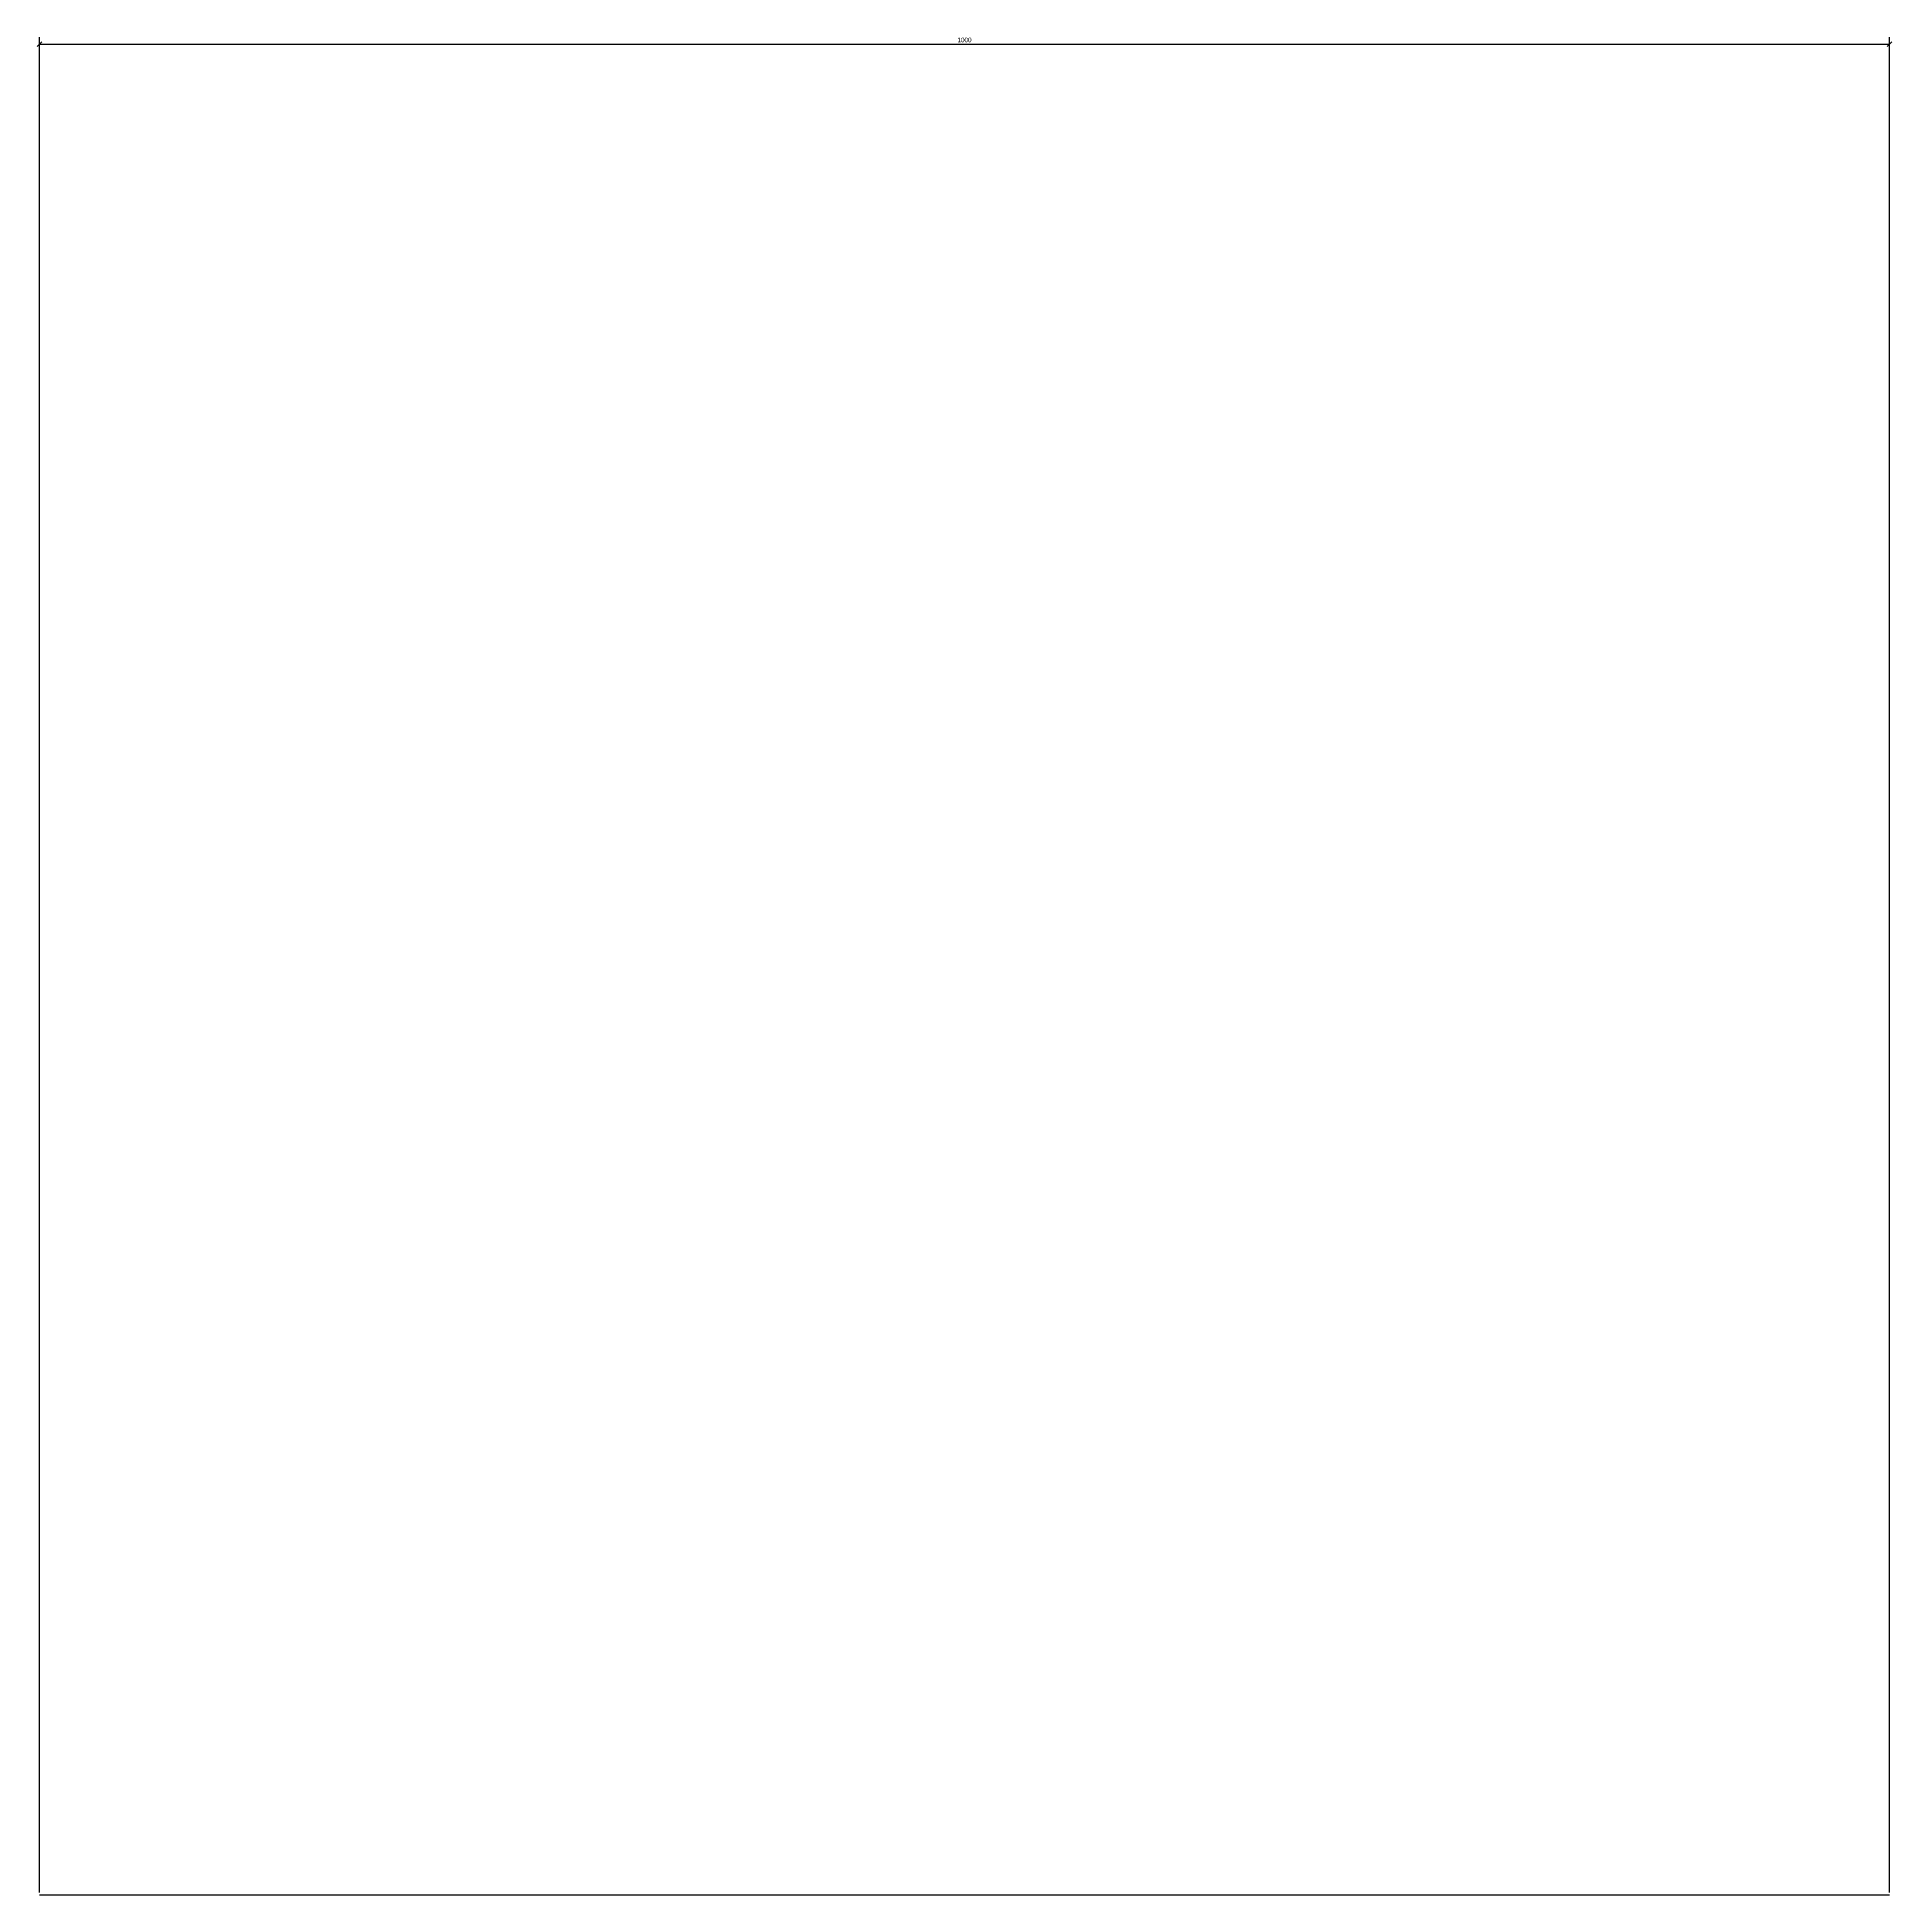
# Model space of a CAD drawing. Extents: x -1 to 1001, y 0 to 1004.
import ezdxf
from ezdxf.enums import TextEntityAlignment as Align

# ---------------------------------------------------------------- set-up
doc = ezdxf.new("R2010")
doc.units = 0
doc.styles.add('OpenSansCondensed-Light', font='OpenSansCondensed-Light.ttf')
doc.dimstyles.new('EZ_MM_1_H25_MM', dxfattribs={"dimtxt": 2.5, "dimasz": 2.5, "dimexe": 3.75, "dimexo": 1.25, "dimgap": 1, "dimtad": 1, "dimzin": 12, "dimtsz": 1.25, "dimcen": 2.5, "dimazin": 3, "dimtfac": 0.5, "dimtmove": 0, "dimatfit": 3})

# ---------------------------------------------------------------- blocks, each defined once
blk = doc.blocks.new('_OBLIQUE')
at = {"color": 0, "linetype": 'BYBLOCK'}
blk.add_line((-0.5, -0.5), (0.5, 0.5), dxfattribs=at)
blk = doc.blocks.new('*D1')
for p, q in [((0, 1.25), (0, 1003.75)), ((1000, 1.25), (1000, 1003.75)), ((0, 1000), (1000, 1000))]:
    blk.add_line(p, q)
at = {"layer": 'Defpoints'}
for p in [(0, 1000), (0, 0), (1000, 0)]:
    blk.add_point(p, dxfattribs=at)
at = {"xscale": 2.5, "yscale": 2.5}
for p in [(0, 1000), (1000, 1000)]:
    blk.add_blockref('_OBLIQUE', p, dxfattribs=at)
at = {"style": 'OpenSansCondensed-Light'}
blk.add_text('1000', height=2.5, dxfattribs=at).set_placement((500, 1002.25), align=Align.MIDDLE_CENTER)

msp = doc.modelspace()

# ---------------------------------------------------------------- linework, layer by layer
msp.add_line((0, 0), (1000, 0))

# ---------------------------------------------------------------- dimensions: what is measured, and where the dimension line sits
dim = msp.add_linear_dim(base=(0, 1000), p1=(0, 0), p2=(1000, 0), dimstyle='EZ_MM_1_H25_MM')
dim.commit()
dim.dimension.update_dxf_attribs({"geometry": '*D1', "text_midpoint": (500, 1002.25)})

doc.saveas('drawing.dxf')
